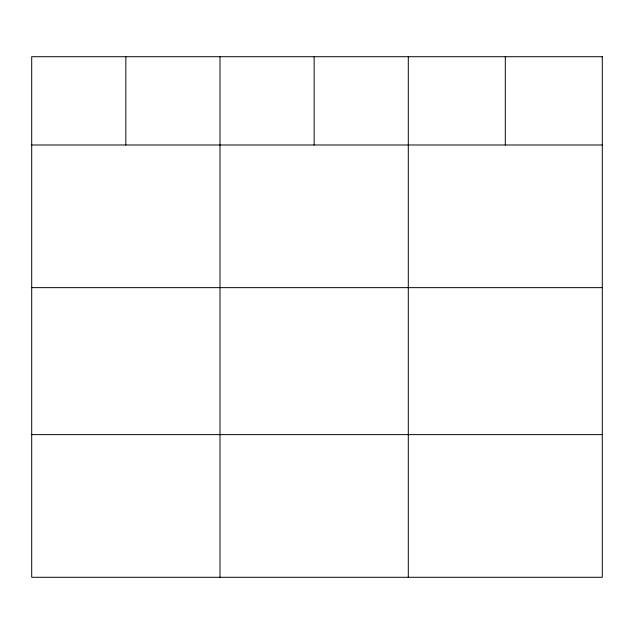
<?xml version="1.0" encoding="UTF-8"?>
<svg xmlns="http://www.w3.org/2000/svg" width="634" height="634" viewBox="0 0 634 634"><rect width="100%" height="100%" fill="white"/><g stroke="black" fill="none" stroke-linecap="round" stroke-linejoin="round"><path stroke-width="0.95" d="M31.7 144.988L602.3 144.988M31.7 287.646L602.3 287.646M31.7 434.623L602.3 434.623M505.298 56.711L505.298 144.988M408.296 56.711L408.296 577.289M314.147 56.711L314.147 144.988M219.998 56.711L219.998 577.289M125.849 56.711L125.849 144.988M602.3 56.711L31.7 56.711L31.7 577.289L602.3 577.289L602.3 56.711"/></g></svg>
